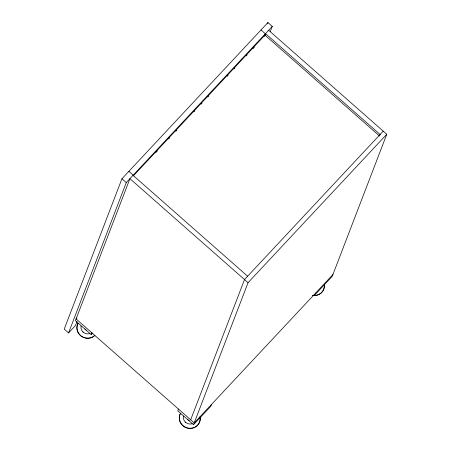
<?xml version="1.0" encoding="UTF-8"?>
<svg xmlns="http://www.w3.org/2000/svg" width="451" height="451" viewBox="0 0 451 451"><rect width="100%" height="100%" fill="white"/><g stroke="black" fill="none" stroke-linecap="round" stroke-linejoin="round"><path stroke-width="0.68" d="M270.256 31.615L272.269 26.367L267.939 22.55L121.945 178.748L64.228 329.095L68.563 332.911L75.497 325.487L77.008 321.552M68.563 332.911L126.274 182.559L272.269 26.367M178.466 409.063L177.779 410.85L193.53 424.718L248.056 282.681L129.916 178.664L75.39 320.706L91.141 334.574L91.829 332.787M267.437 23.864L267.939 22.55M264.325 36.413L265.335 33.786L261.005 29.969M264.754 35.567L265.509 33.599L380.103 134.488L379.601 135.802M190.672 419.808L244.51 279.558L383.226 131.151M211.558 404.378L210.871 406.171L193.53 424.718M315.593 293.077L314.905 294.864L332.246 276.316L386.772 134.274L268.633 30.262M133.417 175.805L264.934 35.105L379.528 135.993M155.961 152.444L157.405 150.905M168.623 138.942L169.587 137.91M175.834 131.23L176.792 130.198M193.879 111.876L194.843 110.85M201.078 104.175L202.042 103.149M207.798 96.988L208.762 95.956M227.242 76.23L228.2 75.199M233.968 69.031L234.926 68.005M246.201 55.901L247.159 54.875M252.915 48.714L254.358 47.175M77.014 317.916L76.078 318.919L194.218 422.931L332.934 274.524M91.141 334.574L92.551 333.075M248.056 282.681L386.772 134.274M82.787 331.908L83.198 332.19M185.175 422.057L185.586 422.333M128.879 171.329L133.208 175.14M133.034 175.326L247.633 276.221M121.945 178.748L126.274 182.559M189.33 420.535A3.168 3.027 21 0 1 187.362 419.131M200.278 417.818A10.553 10.097 21 0 1 187.734 428.055A10.553 10.097 21 0 1 180.4 413.387M200.047 416.634A10.553 10.097 21 0 1 188.36 428.32A10.553 10.097 21 0 1 180.349 413.522M192.171 423.799A6.754 6.461 21 0 1 183.439 416.115M324.37 285.133A10.553 10.097 21 0 1 312.504 295.495M324.427 284.993A10.553 10.097 21 0 1 312.56 295.36M86.169 330.093A3.168 3.027 21 0 1 84.974 328.988M94.823 335.42A10.553 10.097 21 0 1 81.287 336.085A10.553 10.097 21 0 1 78.012 323.243M94.766 335.561A10.553 10.097 21 0 1 81.231 336.22A10.553 10.097 21 0 1 77.961 323.378M89.783 333.655A6.754 6.461 21 0 1 81.05 325.972"/></g></svg>
